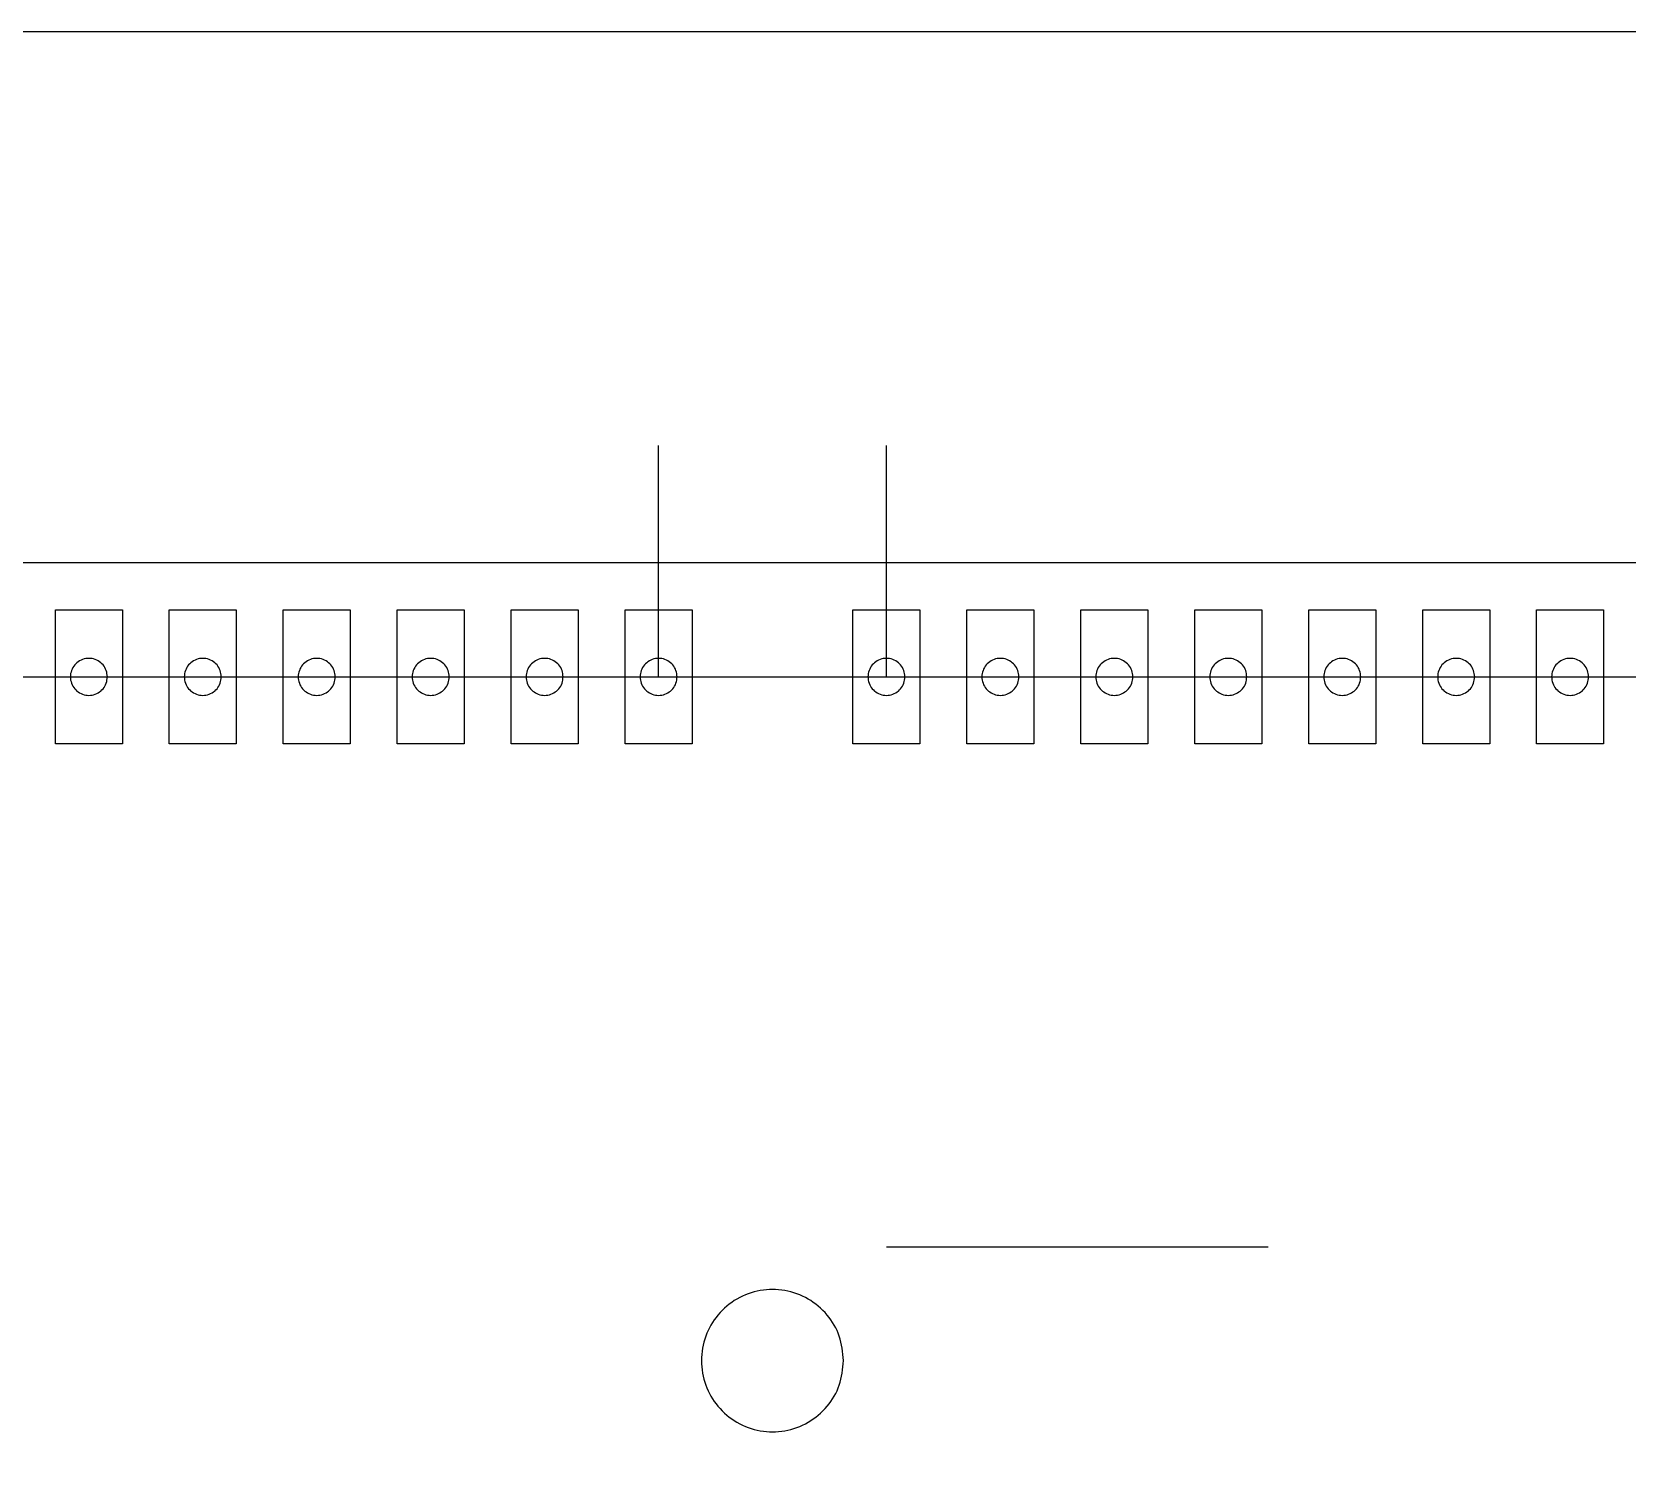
# Model space of a CAD drawing. Extents: x 30 to 168, y 208 to 280.
# Drawn here: x 99.03 to 134.53, y 248.11 to 279.86 of the extents above; entities that cross this region are included whole.
import ezdxf

# ---------------------------------------------------------------- set-up
doc = ezdxf.new("R2010")
doc.units = 0
for name, color, linetype in [('Layer_1', 7, 'CONTINUOUS'), ('Layer_1_copy', 7, 'CONTINUOUS'), ('Layer_1_copy_1', 7, 'CONTINUOUS')]:
    doc.layers.add(name, color=color, linetype=linetype)

msp = doc.modelspace()

# ---------------------------------------------------------------- linework, layer by layer
at = {"layer": 'Layer_1', "color": 7}
for points in [[(112.97308, 265.512735), (112.97308, 270.659455)], [(118.04438, 265.512735), (118.04438, 270.659455)], [(64.539849, 265.512735), (159.4111, 265.512735)], [(118.04438, 252.834522), (126.53886, 252.834522)]]:
    msp.add_lwpolyline(points, dxfattribs=at)
for points in [[(49.581959, 214.799837), (148.47212, 214.799837), (148.47212, 216.067672), (151.00777, 218.603319), (151.00777, 252.834522), (148.47212, 255.370147), (148.47212, 265.512735), (145.96073, 268.048382), (49.581959, 268.048382)], [(99.549708, 267.003036), (101.040013, 267.003036), (101.040013, 264.022426), (99.549708, 264.022426)], [(102.085356, 267.003036), (103.575661, 267.003036), (103.575661, 264.022426), (102.085356, 264.022426)], [(104.621003, 267.003036), (106.111308, 267.003036), (106.111308, 264.022426), (104.621003, 264.022426)], [(107.15665, 267.003036), (108.646955, 267.003036), (108.646955, 264.022426), (107.15665, 264.022426)], [(109.692297, 267.003036), (111.182602, 267.003036), (111.182602, 264.022426), (109.692297, 264.022426)], [(112.227919, 267.003036), (113.718224, 267.003036), (113.718224, 264.022426), (112.227919, 264.022426)], [(117.299219, 267.003036), (118.789524, 267.003036), (118.789524, 264.022426), (117.299219, 264.022426)], [(119.834859, 267.003036), (121.325164, 267.003036), (121.325164, 264.022426), (119.834859, 264.022426)], [(122.370509, 267.003036), (123.860814, 267.003036), (123.860814, 264.022426), (122.370509, 264.022426)], [(124.906159, 267.003036), (126.396464, 267.003036), (126.396464, 264.022426), (124.906159, 264.022426)], [(127.441809, 267.003036), (128.932114, 267.003036), (128.932114, 264.022426), (127.441809, 264.022426)], [(129.977449, 267.003036), (131.467754, 267.003036), (131.467754, 264.022426), (129.977449, 264.022426)], [(132.513099, 267.003036), (134.003404, 267.003036), (134.003404, 264.022426), (132.513099, 264.022426)], [(100.706611, 265.512736)], [(103.242259, 265.512736)], [(105.777906, 265.512736)], [(108.313553, 265.512736)], [(110.8492, 265.512736)], [(113.384822, 265.512736)], [(118.456122, 265.512736)], [(120.991762, 265.512736)], [(123.527412, 265.512736)], [(126.063062, 265.512736)], [(128.598712, 265.512736)], [(131.134352, 265.512736)], [(133.670002, 265.512736)], [(117.091103, 250.298866)]]:
    msp.add_lwpolyline(points, close=True, dxfattribs=at)
for points, knots in [([(100.706611, 265.512736), (100.701691, 265.464596), (100.691923, 265.369005), (100.616133, 265.24268), (100.505163, 265.148761), (100.367748, 265.098949), (100.221936, 265.098949), (100.084713, 265.148761), (99.972975, 265.24268), (99.900041, 265.369005), (99.874575, 265.512736), (99.900041, 265.656467), (99.972975, 265.782792), (100.084713, 265.876712), (100.221936, 265.926523), (100.367748, 265.926523), (100.505163, 265.876712), (100.616133, 265.782792), (100.691923, 265.656467), (100.701691, 265.560876), (100.706611, 265.512736)], [0, 0, 0, 0, 0.143687, 0.285318, 0.429005, 0.572692, 0.714323, 0.85801, 1.001697, 1.143328, 1.287015, 1.430702, 1.572333, 1.71602, 1.859707, 2.001338, 2.145025, 2.288712, 2.430343, 2.57403, 2.57403, 2.57403, 2.57403]), ([(103.242259, 265.512736), (103.237339, 265.464596), (103.227571, 265.369005), (103.151781, 265.24268), (103.040811, 265.148761), (102.903396, 265.098949), (102.757584, 265.098949), (102.620361, 265.148761), (102.508623, 265.24268), (102.435689, 265.369005), (102.410223, 265.512736), (102.435689, 265.656467), (102.508623, 265.782792), (102.620361, 265.876712), (102.757584, 265.926523), (102.903396, 265.926523), (103.040811, 265.876712), (103.151781, 265.782792), (103.227571, 265.656467), (103.237339, 265.560876), (103.242259, 265.512736)], [0, 0, 0, 0, 0.143687, 0.285318, 0.429005, 0.572692, 0.714323, 0.85801, 1.001697, 1.143328, 1.287015, 1.430702, 1.572333, 1.71602, 1.859707, 2.001338, 2.145025, 2.288712, 2.430343, 2.57403, 2.57403, 2.57403, 2.57403]), ([(105.777906, 265.512736), (105.772986, 265.464596), (105.763218, 265.369005), (105.687428, 265.24268), (105.576458, 265.148761), (105.439043, 265.098949), (105.293231, 265.098949), (105.156008, 265.148761), (105.04427, 265.24268), (104.971336, 265.369005), (104.94587, 265.512736), (104.971336, 265.656467), (105.04427, 265.782792), (105.156008, 265.876712), (105.293231, 265.926523), (105.439043, 265.926523), (105.576458, 265.876712), (105.687428, 265.782792), (105.763218, 265.656467), (105.772986, 265.560876), (105.777906, 265.512736)], [0, 0, 0, 0, 0.143687, 0.285318, 0.429005, 0.572692, 0.714323, 0.85801, 1.001697, 1.143328, 1.287015, 1.430702, 1.572333, 1.71602, 1.859707, 2.001338, 2.145025, 2.288712, 2.430343, 2.57403, 2.57403, 2.57403, 2.57403]), ([(108.313553, 265.512736), (108.308633, 265.464596), (108.298865, 265.369005), (108.223075, 265.24268), (108.112105, 265.148761), (107.97469, 265.098949), (107.828878, 265.098949), (107.691655, 265.148761), (107.579917, 265.24268), (107.506983, 265.369005), (107.481517, 265.512736), (107.506983, 265.656467), (107.579917, 265.782792), (107.691655, 265.876712), (107.828878, 265.926523), (107.97469, 265.926523), (108.112105, 265.876712), (108.223075, 265.782792), (108.298865, 265.656467), (108.308633, 265.560876), (108.313553, 265.512736)], [0, 0, 0, 0, 0.143687, 0.285318, 0.429005, 0.572692, 0.714323, 0.85801, 1.001697, 1.143328, 1.287015, 1.430702, 1.572333, 1.71602, 1.859707, 2.001338, 2.145025, 2.288712, 2.430343, 2.57403, 2.57403, 2.57403, 2.57403]), ([(110.8492, 265.512736), (110.84428, 265.464596), (110.834512, 265.369005), (110.758722, 265.24268), (110.647752, 265.148761), (110.510337, 265.098949), (110.364525, 265.098949), (110.227302, 265.148761), (110.115564, 265.24268), (110.04263, 265.369005), (110.017164, 265.512736), (110.04263, 265.656467), (110.115564, 265.782792), (110.227302, 265.876712), (110.364525, 265.926523), (110.510337, 265.926523), (110.647752, 265.876712), (110.758722, 265.782792), (110.834512, 265.656467), (110.84428, 265.560876), (110.8492, 265.512736)], [0, 0, 0, 0, 0.143687, 0.285318, 0.429005, 0.572692, 0.714323, 0.85801, 1.001697, 1.143328, 1.287015, 1.430702, 1.572333, 1.71602, 1.859707, 2.001338, 2.145025, 2.288712, 2.430343, 2.57403, 2.57403, 2.57403, 2.57403]), ([(113.384822, 265.512736), (113.379902, 265.464596), (113.370134, 265.369005), (113.294344, 265.24268), (113.183374, 265.148761), (113.045959, 265.098949), (112.900147, 265.098949), (112.762924, 265.148761), (112.651186, 265.24268), (112.578252, 265.369005), (112.552786, 265.512736), (112.578252, 265.656467), (112.651186, 265.782792), (112.762924, 265.876712), (112.900147, 265.926523), (113.045959, 265.926523), (113.183374, 265.876712), (113.294344, 265.782792), (113.370134, 265.656467), (113.379902, 265.560876), (113.384822, 265.512736)], [0, 0, 0, 0, 0.143687, 0.285318, 0.429005, 0.572692, 0.714323, 0.85801, 1.001697, 1.143328, 1.287015, 1.430702, 1.572333, 1.71602, 1.859707, 2.001338, 2.145025, 2.288712, 2.430343, 2.57403, 2.57403, 2.57403, 2.57403]), ([(118.456122, 265.512736), (118.451202, 265.464596), (118.441434, 265.369005), (118.365644, 265.24268), (118.254674, 265.148761), (118.117259, 265.098949), (117.971447, 265.098949), (117.834224, 265.148761), (117.722486, 265.24268), (117.649552, 265.369005), (117.624086, 265.512736), (117.649552, 265.656467), (117.722486, 265.782792), (117.834224, 265.876712), (117.971447, 265.926523), (118.117259, 265.926523), (118.254674, 265.876712), (118.365644, 265.782792), (118.441434, 265.656467), (118.451202, 265.560876), (118.456122, 265.512736)], [0, 0, 0, 0, 0.143687, 0.285318, 0.429005, 0.572692, 0.714323, 0.85801, 1.001697, 1.143328, 1.287015, 1.430702, 1.572333, 1.71602, 1.859707, 2.001338, 2.145025, 2.288712, 2.430343, 2.57403, 2.57403, 2.57403, 2.57403]), ([(120.991762, 265.512736), (120.986842, 265.464596), (120.977074, 265.369005), (120.901284, 265.24268), (120.790314, 265.148761), (120.652899, 265.098949), (120.507087, 265.098949), (120.369864, 265.148761), (120.258126, 265.24268), (120.185192, 265.369005), (120.159726, 265.512736), (120.185192, 265.656467), (120.258126, 265.782792), (120.369864, 265.876712), (120.507087, 265.926523), (120.652899, 265.926523), (120.790314, 265.876712), (120.901284, 265.782792), (120.977074, 265.656467), (120.986842, 265.560876), (120.991762, 265.512736)], [0, 0, 0, 0, 0.143687, 0.285318, 0.429005, 0.572692, 0.714323, 0.85801, 1.001697, 1.143328, 1.287015, 1.430702, 1.572333, 1.71602, 1.859707, 2.001338, 2.145025, 2.288712, 2.430343, 2.57403, 2.57403, 2.57403, 2.57403]), ([(123.527412, 265.512736), (123.522492, 265.464596), (123.512724, 265.369005), (123.436934, 265.24268), (123.325964, 265.148761), (123.188549, 265.098949), (123.042737, 265.098949), (122.905514, 265.148761), (122.793776, 265.24268), (122.720842, 265.369005), (122.695376, 265.512736), (122.720842, 265.656467), (122.793776, 265.782792), (122.905514, 265.876712), (123.042737, 265.926523), (123.188549, 265.926523), (123.325964, 265.876712), (123.436934, 265.782792), (123.512724, 265.656467), (123.522492, 265.560876), (123.527412, 265.512736)], [0, 0, 0, 0, 0.143687, 0.285318, 0.429005, 0.572692, 0.714323, 0.85801, 1.001697, 1.143328, 1.287015, 1.430702, 1.572333, 1.71602, 1.859707, 2.001338, 2.145025, 2.288712, 2.430343, 2.57403, 2.57403, 2.57403, 2.57403]), ([(126.063062, 265.512736), (126.058142, 265.464596), (126.048374, 265.369005), (125.972584, 265.24268), (125.861614, 265.148761), (125.724199, 265.098949), (125.578387, 265.098949), (125.441164, 265.148761), (125.329426, 265.24268), (125.256492, 265.369005), (125.231026, 265.512736), (125.256492, 265.656467), (125.329426, 265.782792), (125.441164, 265.876712), (125.578387, 265.926523), (125.724199, 265.926523), (125.861614, 265.876712), (125.972584, 265.782792), (126.048374, 265.656467), (126.058142, 265.560876), (126.063062, 265.512736)], [0, 0, 0, 0, 0.143687, 0.285318, 0.429005, 0.572692, 0.714323, 0.85801, 1.001697, 1.143328, 1.287015, 1.430702, 1.572333, 1.71602, 1.859707, 2.001338, 2.145025, 2.288712, 2.430343, 2.57403, 2.57403, 2.57403, 2.57403]), ([(128.598712, 265.512736), (128.593792, 265.464596), (128.584024, 265.369005), (128.508234, 265.24268), (128.397264, 265.148761), (128.259849, 265.098949), (128.114037, 265.098949), (127.976814, 265.148761), (127.865076, 265.24268), (127.792142, 265.369005), (127.766676, 265.512736), (127.792142, 265.656467), (127.865076, 265.782792), (127.976814, 265.876712), (128.114037, 265.926523), (128.259849, 265.926523), (128.397264, 265.876712), (128.508234, 265.782792), (128.584024, 265.656467), (128.593792, 265.560876), (128.598712, 265.512736)], [0, 0, 0, 0, 0.143687, 0.285318, 0.429005, 0.572692, 0.714323, 0.85801, 1.001697, 1.143328, 1.287015, 1.430702, 1.572333, 1.71602, 1.859707, 2.001338, 2.145025, 2.288712, 2.430343, 2.57403, 2.57403, 2.57403, 2.57403]), ([(131.134352, 265.512736), (131.129432, 265.464596), (131.119664, 265.369005), (131.043874, 265.24268), (130.932904, 265.148761), (130.795489, 265.098949), (130.649677, 265.098949), (130.512454, 265.148761), (130.400716, 265.24268), (130.327782, 265.369005), (130.302316, 265.512736), (130.327782, 265.656467), (130.400716, 265.782792), (130.512454, 265.876712), (130.649677, 265.926523), (130.795489, 265.926523), (130.932904, 265.876712), (131.043874, 265.782792), (131.119664, 265.656467), (131.129432, 265.560876), (131.134352, 265.512736)], [0, 0, 0, 0, 0.143687, 0.285318, 0.429005, 0.572692, 0.714323, 0.85801, 1.001697, 1.143328, 1.287015, 1.430702, 1.572333, 1.71602, 1.859707, 2.001338, 2.145025, 2.288712, 2.430343, 2.57403, 2.57403, 2.57403, 2.57403]), ([(133.670002, 265.512736), (133.665082, 265.464596), (133.655314, 265.369005), (133.579524, 265.24268), (133.468554, 265.148761), (133.331139, 265.098949), (133.185327, 265.098949), (133.048104, 265.148761), (132.936366, 265.24268), (132.863432, 265.369005), (132.837966, 265.512736), (132.863432, 265.656467), (132.936366, 265.782792), (133.048104, 265.876712), (133.185327, 265.926523), (133.331139, 265.926523), (133.468554, 265.876712), (133.579524, 265.782792), (133.655314, 265.656467), (133.665082, 265.560876), (133.670002, 265.512736)], [0, 0, 0, 0, 0.143687, 0.285318, 0.429005, 0.572692, 0.714323, 0.85801, 1.001697, 1.143328, 1.287015, 1.430702, 1.572333, 1.71602, 1.859707, 2.001338, 2.145025, 2.288712, 2.430343, 2.57403, 2.57403, 2.57403, 2.57403]), ([(117.091103, 250.298866), (117.072197, 250.113865), (117.034655, 249.74651), (116.743395, 249.261044), (116.316941, 248.900113), (115.788857, 248.708688), (115.228501, 248.708688), (114.701158, 248.900113), (114.27175, 249.261044), (113.991462, 249.74651), (113.8936, 250.298866), (113.991462, 250.851222), (114.27175, 251.336688), (114.701158, 251.697619), (115.228501, 251.889044), (115.788857, 251.889044), (116.316941, 251.697619), (116.743395, 251.336688), (117.034655, 250.851222), (117.072197, 250.483867), (117.091103, 250.298866)], [0, 0, 0, 0, 0.552188, 1.096473, 1.648661, 2.200849, 2.745134, 3.297322, 3.84951, 4.393795, 4.945983, 5.498171, 6.042456, 6.594644, 7.146832, 7.691117, 8.243305, 8.795493, 9.339778, 9.891966, 9.891966, 9.891966, 9.891966])]:
    msp.add_open_spline(points, degree=3, knots=knots, dxfattribs=at)
at = {"layer": 'Layer_1_copy', "color": 7}
for points in [[(112.97308, 265.512735), (112.97308, 270.659455)], [(118.04438, 265.512735), (118.04438, 270.659455)], [(64.539849, 265.512735), (159.4111, 265.512735)], [(118.04438, 252.834522), (126.53886, 252.834522)]]:
    msp.add_lwpolyline(points, dxfattribs=at)
for points in [[(49.581959, 214.799837), (148.47212, 214.799837), (148.47212, 216.067672), (151.00777, 218.603319), (151.00777, 252.834522), (148.47212, 255.370147), (148.47212, 265.512735), (145.96073, 268.048382), (49.581959, 268.048382)], [(99.549708, 267.003036), (101.040013, 267.003036), (101.040013, 264.022426), (99.549708, 264.022426)], [(102.085356, 267.003036), (103.575661, 267.003036), (103.575661, 264.022426), (102.085356, 264.022426)], [(104.621003, 267.003036), (106.111308, 267.003036), (106.111308, 264.022426), (104.621003, 264.022426)], [(107.15665, 267.003036), (108.646955, 267.003036), (108.646955, 264.022426), (107.15665, 264.022426)], [(109.692297, 267.003036), (111.182602, 267.003036), (111.182602, 264.022426), (109.692297, 264.022426)], [(112.227919, 267.003036), (113.718224, 267.003036), (113.718224, 264.022426), (112.227919, 264.022426)], [(117.299219, 267.003036), (118.789524, 267.003036), (118.789524, 264.022426), (117.299219, 264.022426)], [(119.834859, 267.003036), (121.325164, 267.003036), (121.325164, 264.022426), (119.834859, 264.022426)], [(122.370509, 267.003036), (123.860814, 267.003036), (123.860814, 264.022426), (122.370509, 264.022426)], [(124.906159, 267.003036), (126.396464, 267.003036), (126.396464, 264.022426), (124.906159, 264.022426)], [(127.441809, 267.003036), (128.932114, 267.003036), (128.932114, 264.022426), (127.441809, 264.022426)], [(129.977449, 267.003036), (131.467754, 267.003036), (131.467754, 264.022426), (129.977449, 264.022426)], [(132.513099, 267.003036), (134.003404, 267.003036), (134.003404, 264.022426), (132.513099, 264.022426)], [(100.706611, 265.512736)], [(103.242259, 265.512736)], [(105.777906, 265.512736)], [(108.313553, 265.512736)], [(110.8492, 265.512736)], [(113.384822, 265.512736)], [(118.456122, 265.512736)], [(120.991762, 265.512736)], [(123.527412, 265.512736)], [(126.063062, 265.512736)], [(128.598712, 265.512736)], [(131.134352, 265.512736)], [(133.670002, 265.512736)], [(117.091103, 250.298866)]]:
    msp.add_lwpolyline(points, close=True, dxfattribs=at)
for points, knots in [([(100.706611, 265.512736), (100.701691, 265.464596), (100.691923, 265.369005), (100.616133, 265.24268), (100.505163, 265.148761), (100.367748, 265.098949), (100.221936, 265.098949), (100.084713, 265.148761), (99.972975, 265.24268), (99.900041, 265.369005), (99.874575, 265.512736), (99.900041, 265.656467), (99.972975, 265.782792), (100.084713, 265.876712), (100.221936, 265.926523), (100.367748, 265.926523), (100.505163, 265.876712), (100.616133, 265.782792), (100.691923, 265.656467), (100.701691, 265.560876), (100.706611, 265.512736)], [0, 0, 0, 0, 0.143687, 0.285318, 0.429005, 0.572692, 0.714323, 0.85801, 1.001697, 1.143328, 1.287015, 1.430702, 1.572333, 1.71602, 1.859707, 2.001338, 2.145025, 2.288712, 2.430343, 2.57403, 2.57403, 2.57403, 2.57403]), ([(103.242259, 265.512736), (103.237339, 265.464596), (103.227571, 265.369005), (103.151781, 265.24268), (103.040811, 265.148761), (102.903396, 265.098949), (102.757584, 265.098949), (102.620361, 265.148761), (102.508623, 265.24268), (102.435689, 265.369005), (102.410223, 265.512736), (102.435689, 265.656467), (102.508623, 265.782792), (102.620361, 265.876712), (102.757584, 265.926523), (102.903396, 265.926523), (103.040811, 265.876712), (103.151781, 265.782792), (103.227571, 265.656467), (103.237339, 265.560876), (103.242259, 265.512736)], [0, 0, 0, 0, 0.143687, 0.285318, 0.429005, 0.572692, 0.714323, 0.85801, 1.001697, 1.143328, 1.287015, 1.430702, 1.572333, 1.71602, 1.859707, 2.001338, 2.145025, 2.288712, 2.430343, 2.57403, 2.57403, 2.57403, 2.57403]), ([(105.777906, 265.512736), (105.772986, 265.464596), (105.763218, 265.369005), (105.687428, 265.24268), (105.576458, 265.148761), (105.439043, 265.098949), (105.293231, 265.098949), (105.156008, 265.148761), (105.04427, 265.24268), (104.971336, 265.369005), (104.94587, 265.512736), (104.971336, 265.656467), (105.04427, 265.782792), (105.156008, 265.876712), (105.293231, 265.926523), (105.439043, 265.926523), (105.576458, 265.876712), (105.687428, 265.782792), (105.763218, 265.656467), (105.772986, 265.560876), (105.777906, 265.512736)], [0, 0, 0, 0, 0.143687, 0.285318, 0.429005, 0.572692, 0.714323, 0.85801, 1.001697, 1.143328, 1.287015, 1.430702, 1.572333, 1.71602, 1.859707, 2.001338, 2.145025, 2.288712, 2.430343, 2.57403, 2.57403, 2.57403, 2.57403]), ([(108.313553, 265.512736), (108.308633, 265.464596), (108.298865, 265.369005), (108.223075, 265.24268), (108.112105, 265.148761), (107.97469, 265.098949), (107.828878, 265.098949), (107.691655, 265.148761), (107.579917, 265.24268), (107.506983, 265.369005), (107.481517, 265.512736), (107.506983, 265.656467), (107.579917, 265.782792), (107.691655, 265.876712), (107.828878, 265.926523), (107.97469, 265.926523), (108.112105, 265.876712), (108.223075, 265.782792), (108.298865, 265.656467), (108.308633, 265.560876), (108.313553, 265.512736)], [0, 0, 0, 0, 0.143687, 0.285318, 0.429005, 0.572692, 0.714323, 0.85801, 1.001697, 1.143328, 1.287015, 1.430702, 1.572333, 1.71602, 1.859707, 2.001338, 2.145025, 2.288712, 2.430343, 2.57403, 2.57403, 2.57403, 2.57403]), ([(110.8492, 265.512736), (110.84428, 265.464596), (110.834512, 265.369005), (110.758722, 265.24268), (110.647752, 265.148761), (110.510337, 265.098949), (110.364525, 265.098949), (110.227302, 265.148761), (110.115564, 265.24268), (110.04263, 265.369005), (110.017164, 265.512736), (110.04263, 265.656467), (110.115564, 265.782792), (110.227302, 265.876712), (110.364525, 265.926523), (110.510337, 265.926523), (110.647752, 265.876712), (110.758722, 265.782792), (110.834512, 265.656467), (110.84428, 265.560876), (110.8492, 265.512736)], [0, 0, 0, 0, 0.143687, 0.285318, 0.429005, 0.572692, 0.714323, 0.85801, 1.001697, 1.143328, 1.287015, 1.430702, 1.572333, 1.71602, 1.859707, 2.001338, 2.145025, 2.288712, 2.430343, 2.57403, 2.57403, 2.57403, 2.57403]), ([(113.384822, 265.512736), (113.379902, 265.464596), (113.370134, 265.369005), (113.294344, 265.24268), (113.183374, 265.148761), (113.045959, 265.098949), (112.900147, 265.098949), (112.762924, 265.148761), (112.651186, 265.24268), (112.578252, 265.369005), (112.552786, 265.512736), (112.578252, 265.656467), (112.651186, 265.782792), (112.762924, 265.876712), (112.900147, 265.926523), (113.045959, 265.926523), (113.183374, 265.876712), (113.294344, 265.782792), (113.370134, 265.656467), (113.379902, 265.560876), (113.384822, 265.512736)], [0, 0, 0, 0, 0.143687, 0.285318, 0.429005, 0.572692, 0.714323, 0.85801, 1.001697, 1.143328, 1.287015, 1.430702, 1.572333, 1.71602, 1.859707, 2.001338, 2.145025, 2.288712, 2.430343, 2.57403, 2.57403, 2.57403, 2.57403]), ([(118.456122, 265.512736), (118.451202, 265.464596), (118.441434, 265.369005), (118.365644, 265.24268), (118.254674, 265.148761), (118.117259, 265.098949), (117.971447, 265.098949), (117.834224, 265.148761), (117.722486, 265.24268), (117.649552, 265.369005), (117.624086, 265.512736), (117.649552, 265.656467), (117.722486, 265.782792), (117.834224, 265.876712), (117.971447, 265.926523), (118.117259, 265.926523), (118.254674, 265.876712), (118.365644, 265.782792), (118.441434, 265.656467), (118.451202, 265.560876), (118.456122, 265.512736)], [0, 0, 0, 0, 0.143687, 0.285318, 0.429005, 0.572692, 0.714323, 0.85801, 1.001697, 1.143328, 1.287015, 1.430702, 1.572333, 1.71602, 1.859707, 2.001338, 2.145025, 2.288712, 2.430343, 2.57403, 2.57403, 2.57403, 2.57403]), ([(120.991762, 265.512736), (120.986842, 265.464596), (120.977074, 265.369005), (120.901284, 265.24268), (120.790314, 265.148761), (120.652899, 265.098949), (120.507087, 265.098949), (120.369864, 265.148761), (120.258126, 265.24268), (120.185192, 265.369005), (120.159726, 265.512736), (120.185192, 265.656467), (120.258126, 265.782792), (120.369864, 265.876712), (120.507087, 265.926523), (120.652899, 265.926523), (120.790314, 265.876712), (120.901284, 265.782792), (120.977074, 265.656467), (120.986842, 265.560876), (120.991762, 265.512736)], [0, 0, 0, 0, 0.143687, 0.285318, 0.429005, 0.572692, 0.714323, 0.85801, 1.001697, 1.143328, 1.287015, 1.430702, 1.572333, 1.71602, 1.859707, 2.001338, 2.145025, 2.288712, 2.430343, 2.57403, 2.57403, 2.57403, 2.57403]), ([(123.527412, 265.512736), (123.522492, 265.464596), (123.512724, 265.369005), (123.436934, 265.24268), (123.325964, 265.148761), (123.188549, 265.098949), (123.042737, 265.098949), (122.905514, 265.148761), (122.793776, 265.24268), (122.720842, 265.369005), (122.695376, 265.512736), (122.720842, 265.656467), (122.793776, 265.782792), (122.905514, 265.876712), (123.042737, 265.926523), (123.188549, 265.926523), (123.325964, 265.876712), (123.436934, 265.782792), (123.512724, 265.656467), (123.522492, 265.560876), (123.527412, 265.512736)], [0, 0, 0, 0, 0.143687, 0.285318, 0.429005, 0.572692, 0.714323, 0.85801, 1.001697, 1.143328, 1.287015, 1.430702, 1.572333, 1.71602, 1.859707, 2.001338, 2.145025, 2.288712, 2.430343, 2.57403, 2.57403, 2.57403, 2.57403]), ([(126.063062, 265.512736), (126.058142, 265.464596), (126.048374, 265.369005), (125.972584, 265.24268), (125.861614, 265.148761), (125.724199, 265.098949), (125.578387, 265.098949), (125.441164, 265.148761), (125.329426, 265.24268), (125.256492, 265.369005), (125.231026, 265.512736), (125.256492, 265.656467), (125.329426, 265.782792), (125.441164, 265.876712), (125.578387, 265.926523), (125.724199, 265.926523), (125.861614, 265.876712), (125.972584, 265.782792), (126.048374, 265.656467), (126.058142, 265.560876), (126.063062, 265.512736)], [0, 0, 0, 0, 0.143687, 0.285318, 0.429005, 0.572692, 0.714323, 0.85801, 1.001697, 1.143328, 1.287015, 1.430702, 1.572333, 1.71602, 1.859707, 2.001338, 2.145025, 2.288712, 2.430343, 2.57403, 2.57403, 2.57403, 2.57403]), ([(128.598712, 265.512736), (128.593792, 265.464596), (128.584024, 265.369005), (128.508234, 265.24268), (128.397264, 265.148761), (128.259849, 265.098949), (128.114037, 265.098949), (127.976814, 265.148761), (127.865076, 265.24268), (127.792142, 265.369005), (127.766676, 265.512736), (127.792142, 265.656467), (127.865076, 265.782792), (127.976814, 265.876712), (128.114037, 265.926523), (128.259849, 265.926523), (128.397264, 265.876712), (128.508234, 265.782792), (128.584024, 265.656467), (128.593792, 265.560876), (128.598712, 265.512736)], [0, 0, 0, 0, 0.143687, 0.285318, 0.429005, 0.572692, 0.714323, 0.85801, 1.001697, 1.143328, 1.287015, 1.430702, 1.572333, 1.71602, 1.859707, 2.001338, 2.145025, 2.288712, 2.430343, 2.57403, 2.57403, 2.57403, 2.57403]), ([(131.134352, 265.512736), (131.129432, 265.464596), (131.119664, 265.369005), (131.043874, 265.24268), (130.932904, 265.148761), (130.795489, 265.098949), (130.649677, 265.098949), (130.512454, 265.148761), (130.400716, 265.24268), (130.327782, 265.369005), (130.302316, 265.512736), (130.327782, 265.656467), (130.400716, 265.782792), (130.512454, 265.876712), (130.649677, 265.926523), (130.795489, 265.926523), (130.932904, 265.876712), (131.043874, 265.782792), (131.119664, 265.656467), (131.129432, 265.560876), (131.134352, 265.512736)], [0, 0, 0, 0, 0.143687, 0.285318, 0.429005, 0.572692, 0.714323, 0.85801, 1.001697, 1.143328, 1.287015, 1.430702, 1.572333, 1.71602, 1.859707, 2.001338, 2.145025, 2.288712, 2.430343, 2.57403, 2.57403, 2.57403, 2.57403]), ([(133.670002, 265.512736), (133.665082, 265.464596), (133.655314, 265.369005), (133.579524, 265.24268), (133.468554, 265.148761), (133.331139, 265.098949), (133.185327, 265.098949), (133.048104, 265.148761), (132.936366, 265.24268), (132.863432, 265.369005), (132.837966, 265.512736), (132.863432, 265.656467), (132.936366, 265.782792), (133.048104, 265.876712), (133.185327, 265.926523), (133.331139, 265.926523), (133.468554, 265.876712), (133.579524, 265.782792), (133.655314, 265.656467), (133.665082, 265.560876), (133.670002, 265.512736)], [0, 0, 0, 0, 0.143687, 0.285318, 0.429005, 0.572692, 0.714323, 0.85801, 1.001697, 1.143328, 1.287015, 1.430702, 1.572333, 1.71602, 1.859707, 2.001338, 2.145025, 2.288712, 2.430343, 2.57403, 2.57403, 2.57403, 2.57403]), ([(117.091103, 250.298866), (117.072197, 250.113865), (117.034655, 249.74651), (116.743395, 249.261044), (116.316941, 248.900113), (115.788857, 248.708688), (115.228501, 248.708688), (114.701158, 248.900113), (114.27175, 249.261044), (113.991462, 249.74651), (113.8936, 250.298866), (113.991462, 250.851222), (114.27175, 251.336688), (114.701158, 251.697619), (115.228501, 251.889044), (115.788857, 251.889044), (116.316941, 251.697619), (116.743395, 251.336688), (117.034655, 250.851222), (117.072197, 250.483867), (117.091103, 250.298866)], [0, 0, 0, 0, 0.552188, 1.096473, 1.648661, 2.200849, 2.745134, 3.297322, 3.84951, 4.393795, 4.945983, 5.498171, 6.042456, 6.594644, 7.146832, 7.691117, 8.243305, 8.795493, 9.339778, 9.891966, 9.891966, 9.891966, 9.891966])]:
    msp.add_open_spline(points, degree=3, knots=knots, dxfattribs=at)
at = {"layer": 'Layer_1_copy_1', "color": 7}
msp.add_lwpolyline([(66.046193, 226.613605), (164.93636, 226.613605), (164.93636, 227.881441), (167.47201, 230.417085), (167.47201, 264.64829), (164.93636, 267.183915), (164.93636, 277.326503), (162.42497, 279.86215), (66.046193, 279.86215)], close=True, dxfattribs=at)

doc.saveas('drawing.dxf')
